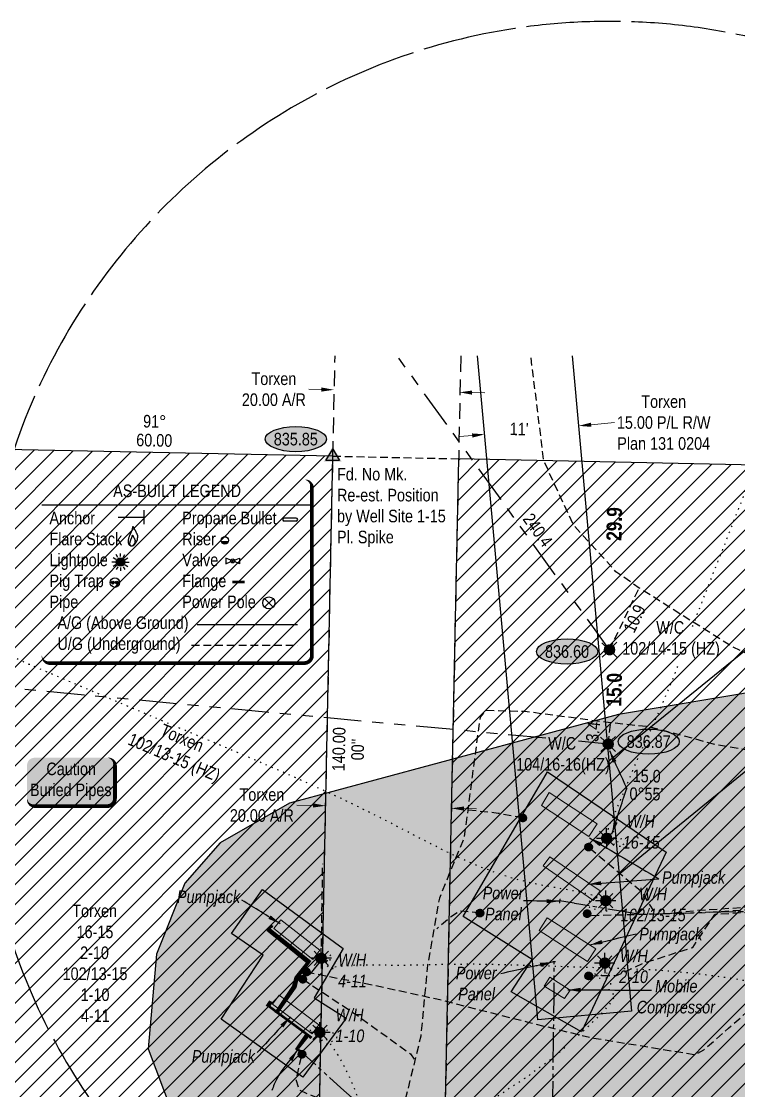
# Model space of a CAD drawing. Extents: x 396534 to 402867, y 5681657 to 5687495.
# Drawn here: x 400435 to 401006, y 5684780 to 5685630 of the extents above; entities that cross this region are included whole.
import ezdxf
from ezdxf.enums import TextEntityAlignment as Align

# ---------------------------------------------------------------- set-up
doc = ezdxf.new("R2010")
doc.units = 0
doc.header["$LTSCALE"] = 5
doc.header["$PDSIZE"] = 0.5
for name, pattern in [('foc-ACCESSROAD', [3.75, 2.5, -1.25]), ('foc-BUFFER', [16.75, 15, -1.75]), ('foc-DOT', [1, 0.2, -0.8]), ('foc-DRILLPATH', [14.75, 6, -1.75, 1.75, -1.75, 1.75, -1.75]), ('foc-TIELINE', [1.875, 1.25, -0.625]), ('foc-TRAV', [1.875, 1.25, -0.625]), ('POWERLINE5', [7.8, 2.4, -0.6, 0.6, -0.6, 0.6, -0.6, 2.4]), ('UG_PIPE', [1.875, 1.25, -0.625])]:
    doc.linetypes.add(name, pattern=pattern)
doc.layers.get('Defpoints').update_dxf_attribs({"color": 9})
for name, color, linetype in [('ABADATA-DRILL', 8, 'foc-DOT'), ('AS-CABLE', 224, 'foc-CABLE'), ('AS-FENCE', 48, 'foc-FENCE'), ('AS-PIPE-AG', 44, 'Continuous'), ('AS-PIPE-UG', 44, 'UG_PIPE'), ('AS-POWER-EXISTING', 72, 'POWERLINE5'), ('AS-POWER-EXISTING-T', 72, 'Continuous'), ('AS-ROADS', 254, 'Continuous'), ('AS-SYMBOL', 7, 'Continuous'), ('AUX-BUFFER', 7, 'foc-BUFFER'), ('C-AR', 13, 'foc-ACCESSROAD'), ('C-RW', 13, 'Continuous'), ('C-WS-S', 13, 'Continuous'), ('CG-NOTES', 7, 'Continuous'), ('DETAIL-T', 7, 'Continuous'), ('L-BD', 7, 'Continuous'), ('L-BD1', 253, 'Continuous'), ('L-MON', 1, 'Continuous'), ('L-TIE', 7, 'foc-TIELINE'), ('P-ELEVATION', 7, 'Continuous'), ('P-PDRILLPATH', 12, 'foc-DRILLPATH'), ('P-PROPOSED', 10, 'Continuous'), ('P-PROPOSED-EXISTING-H', 59, 'Continuous'), ('P-TRAV', 4, 'foc-TRAV'), ('T-TIE', 201, 'foc-TIELINE')]:
    doc.layers.add(name, color=color, linetype=linetype)
for name, color, linetype, lineweight in [('AS-GENERAL', 48, 'Continuous', 18), ('C-AR-T', 13, 'Continuous', 9), ('C-RW-T', 13, 'Continuous', 9), ('C-WS-T', 13, 'Continuous', 9), ('T-TIE-T', 201, 'Continuous', 18)]:
    doc.layers.add(name, color=color, linetype=linetype, lineweight=lineweight)
doc.styles.add('80', font='ARIALN.TTF', dxfattribs={"height": 10})
doc.styles.add('80CG', font='ARIALN.TTF', dxfattribs={"height": 10})
doc.styles.add('80L', font='ARIALN.TTF', dxfattribs={"height": 10})
doc.styles.add('BOLD', font='ARIALNB.TTF')
doc.styles.add('foc-LtypeFont', font='ARIALN.TTF', dxfattribs={"height": 7.35})
doc.linetypes.add('foc-CABLE', pattern='A,2,-1,["C",foc-LtypeFont,S=0.2,R=0,X=-0.625,Y=-0.75],-1.24,8', length=12.24)
doc.linetypes.add('foc-FENCE', pattern='A,10,-1,["X",foc-LtypeFont,S=0.2,R=0,X=-0.625,Y=-0.75],-1.24', length=12.24)
doc.dimstyles.new('Compass 5 000', dxfattribs={"dimscale": 5, "dimtxt": 9, "dimasz": 2, "dimexe": 0.2, "dimexo": 0.0625, "dimgap": 0.5, "dimtad": 0, "dimtih": 1, "dimtoh": 1, "dimzin": 0, "dimdsep": 46, "dimtxsty": '80CG', "dimcen": 0.1, "dimse1": 1, "dimse2": 1, "dimclrd": 256, "dimclrt": 256, "dimaunit": 1, "dimadec": 4, "dimazin": 0, "dimtfac": 0.06, "dimtofl": 0, "dimtmove": 0, "dimatfit": 1, "dimfxl": 0.2, "dimtolj": 1, "dimtzin": 0, "dimlwd": -1, "dimarcsym": 0})
pattern_1 = [(45, (-868.972, 1902.179), (-7.857724106, 7.857724106), [])]

# ---------------------------------------------------------------- blocks, each defined once
blk = doc.blocks.new('*U443')
h = blk.add_hatch(color=50)
edge = h.paths.add_edge_path()
edge.add_line((-29, -20), (29, -20))
edge.add_arc((29, -14), 6, 270, 360)
edge.add_line((35, -14), (35, 12.5))
edge.add_arc((29, 12.5), 6, 0, 90)
edge.add_line((29, 18.5), (-29, 18.5))
edge.add_arc((-29, 12.5), 6, 90, 180)
edge.add_line((-35, 12.5), (-35, -14))
edge.add_arc((-29, -14), 6, 180, 270)
at = {"color": 240, "flags": 128}
blk.add_lwpolyline([(-29, -20, 3, 3, 0), (29, -20, 3, 3, 0.414214), (35, -14, 3, 3, 0), (35, 12.5, 3, 0, 0.414214), (29, 18.5, 0, 0, 0), (-29, 18.5, 0, 0, 0.414214), (-35, 12.5, 0, 0, 0), (-35, -14, 0, 3, 0.414214)], format="xyseb", close=True, dxfattribs=at)
at = {"color": 240, "style": '80'}
blk.add_attdef('ENTER_TEXT_001', (-26.85, -4.92), '', height=10, dxfattribs=at)
blk = doc.blocks.new('as-built legend')
blk.add_hatch(color=48).paths.add_polyline_path([(38.34, 16.13), (32.53, 16.13, 0.774597)])
h = blk.add_hatch(color=48)
h.dxf.hatch_style = 1
edge = h.paths.add_edge_path()
edge.add_arc((-47.68, -0.3), 3.41, 0, 360)
at = {"layer": 'AS-SYMBOL'}
h = blk.add_hatch(color=48, dxfattribs=at)
h.dxf.hatch_style = 1
h.paths.add_polyline_path([(-52.68, -16.7, 1), (-54.93, -16.7, 1)])
h = blk.add_hatch(color=48, dxfattribs=at)
h.dxf.hatch_style = 1
h.paths.add_polyline_path([(-49.42, -16.7, 1), (-51.67, -16.7, 1)])
at = {"color": 1}
blk.add_line((-110.33, 45.29), (104.8, 45.29), dxfattribs=at)
at = {"color": 48}
for p, q in [((92.28, 34.74), (82.68, 34.74)), ((92.28, 32.34), (82.68, 32.34)), ((32.53, 16.13), (38.34, 16.13)), ((-51.42, 1.85), (-53.65, 3.14)), ((-49.84, 3.43), (-51.13, 5.67)), ((-47.68, 4), (-47.68, 6.59)), ((-45.53, 3.43), (-44.24, 5.67)), ((-43.95, 1.85), (-41.71, 3.14)), ((36.2, 2.77), (36.2, -1.63)), ((40.25, 1.15), (36.2, 2.77)), ((43.14, 1.15), (47.2, 2.77)), ((47.2, 2.77), (47.2, -1.63)), ((-51.99, -0.3), (-54.58, -0.3)), ((-51.42, -2.46), (-53.65, -3.75)), ((-49.84, -4.04), (-51.13, -6.28)), ((-47.68, -4.61), (-47.68, -7.2)), ((-45.53, -4.04), (-44.24, -6.28)), ((-43.95, -2.46), (-41.71, -3.75)), ((-43.37, -0.3), (-40.79, -0.3)), ((36.2, -1.63), (40.25, 0)), ((47.2, -1.63), (43.14, 0))]:
    blk.add_line(p, q, dxfattribs=at)
at = {"color": 1, "flags": 128}
blk.add_lwpolyline([(-104.33, -80.74, 3, 3, 0), (98.8, -80.74, 3, 3, 0.414214), (104.8, -74.74, 3, 3, 0), (104.8, 59.29, 3, 0, 0.414214), (98.8, 65.29, 0, 0, 0), (-104.33, 65.29, 0, 0, 0.414214), (-110.33, 59.29, 0, 0, 0), (-110.33, -74.74, 0, 3, 0.414214)], format="xyseb", close=True, dxfattribs=at)
at = {"color": 48, "flags": 128}
for points in [[(-37.58, 12.69), (-37.79, 12.59), (-38, 12.5), (-38.23, 12.43), (-38.46, 12.38), (-38.69, 12.35), (-38.92, 12.34), (-39.14, 12.35), (-39.36, 12.38), (-39.56, 12.44), (-39.75, 12.51), (-39.94, 12.61), (-40.11, 12.74), (-40.27, 12.88), (-40.42, 13.06), (-40.57, 13.25), (-40.71, 13.48), (-40.85, 13.72), (-40.97, 14), (-41.09, 14.29), (-41.19, 14.62), (-41.28, 14.97), (-41.34, 15.35), (-41.38, 15.76), (-41.39, 16.19), (-41.37, 16.65), (-41.33, 17.13), (-41.26, 17.62), (-41.16, 18.11), (-41.05, 18.61), (-40.93, 19.1), (-40.79, 19.57), (-40.64, 20.02), (-40.49, 20.45), (-40.33, 20.85), (-40.16, 21.23), (-39.99, 21.59), (-39.82, 21.95), (-39.65, 22.3), (-39.47, 22.66), (-39.3, 23.01), (-39.12, 23.38), (-38.95, 23.76), (-38.79, 24.14), (-38.63, 24.53), (-38.48, 24.92), (-38.35, 25.3), (-38.24, 25.69), (-38.15, 26.07), (-38.07, 26.44), (-38.02, 26.79), (-37.98, 27.12), (-37.94, 27.41), (-37.9, 27.65), (-37.87, 27.84), (-37.82, 27.97), (-37.75, 28.02), (-37.67, 27.99), (-37.57, 27.89), (-37.46, 27.73), (-37.34, 27.52), (-37.21, 27.28), (-37.08, 27.01), (-36.95, 26.74), (-36.82, 26.46), (-36.7, 26.2), (-36.58, 25.94), (-36.46, 25.69), (-36.34, 25.45), (-36.22, 25.21), (-36.1, 24.96), (-35.98, 24.71), (-35.84, 24.45), (-35.7, 24.18), (-35.55, 23.9), (-35.4, 23.62), (-35.24, 23.33), (-35.09, 23.05), (-34.94, 22.77), (-34.8, 22.5), (-34.67, 22.24), (-34.55, 21.99), (-34.45, 21.75), (-34.36, 21.53), (-34.28, 21.31), (-34.22, 21.11), (-34.17, 20.9), (-34.13, 20.7), (-34.11, 20.51), (-34.11, 20.31), (-34.12, 20.11), (-34.13, 19.91), (-34.16, 19.71), (-34.19, 19.5), (-34.22, 19.29), (-34.25, 19.08), (-34.27, 18.86), (-34.29, 18.63), (-34.31, 18.4), (-34.33, 18.16), (-34.35, 17.92), (-34.38, 17.68), (-34.42, 17.44), (-34.47, 17.2), (-34.54, 16.96), (-34.62, 16.73), (-34.73, 16.5), (-34.84, 16.27), (-34.97, 16.05), (-35.1, 15.84), (-35.24, 15.63), (-35.37, 15.43), (-35.5, 15.24), (-35.63, 15.05), (-35.75, 14.88), (-35.86, 14.71), (-35.97, 14.54), (-36.08, 14.37), (-36.19, 14.21), (-36.3, 14.05), (-36.41, 13.89), (-36.53, 13.72), (-36.65, 13.56), (-36.78, 13.4), (-36.92, 13.24), (-37.07, 13.08), (-37.22, 12.94), (-37.4, 12.81)], [(-38.04, 12.55), (-38.16, 12.49), (-38.28, 12.44), (-38.4, 12.4), (-38.53, 12.37), (-38.66, 12.36), (-38.79, 12.35), (-38.92, 12.36), (-39.04, 12.37), (-39.15, 12.4), (-39.26, 12.45), (-39.36, 12.5), (-39.45, 12.57), (-39.54, 12.65), (-39.63, 12.75), (-39.71, 12.86), (-39.79, 12.99), (-39.87, 13.12), (-39.94, 13.28), (-40, 13.44), (-40.06, 13.63), (-40.11, 13.82), (-40.14, 14.04), (-40.17, 14.26), (-40.17, 14.5), (-40.16, 14.76), (-40.14, 15.03), (-40.1, 15.3), (-40.05, 15.58), (-39.98, 15.86), (-39.91, 16.14), (-39.84, 16.4), (-39.75, 16.65), (-39.67, 16.89), (-39.58, 17.11), (-39.49, 17.33), (-39.39, 17.53), (-39.29, 17.73), (-39.2, 17.93), (-39.1, 18.13), (-39, 18.33), (-38.9, 18.53), (-38.81, 18.74), (-38.71, 18.96), (-38.63, 19.18), (-38.55, 19.39), (-38.47, 19.61), (-38.41, 19.83), (-38.36, 20.04), (-38.32, 20.24), (-38.29, 20.44), (-38.26, 20.63), (-38.24, 20.79), (-38.22, 20.92), (-38.2, 21.03), (-38.17, 21.1), (-38.14, 21.13), (-38.09, 21.11), (-38.04, 21.06), (-37.97, 20.97), (-37.91, 20.85), (-37.83, 20.72), (-37.76, 20.57), (-37.69, 20.41), (-37.61, 20.26), (-37.54, 20.11), (-37.48, 19.97), (-37.41, 19.83), (-37.35, 19.69), (-37.28, 19.55), (-37.21, 19.42), (-37.14, 19.28), (-37.07, 19.13), (-36.99, 18.98), (-36.9, 18.82), (-36.82, 18.66), (-36.73, 18.51), (-36.64, 18.35), (-36.56, 18.19), (-36.48, 18.04), (-36.41, 17.89), (-36.34, 17.75), (-36.29, 17.62), (-36.23, 17.5), (-36.19, 17.38), (-36.16, 17.26), (-36.13, 17.15), (-36.11, 17.03), (-36.1, 16.92), (-36.1, 16.81), (-36.1, 16.7), (-36.11, 16.59), (-36.12, 16.48), (-36.14, 16.36), (-36.16, 16.24), (-36.17, 16.12), (-36.19, 16), (-36.2, 15.87), (-36.21, 15.74), (-36.22, 15.61), (-36.23, 15.48), (-36.25, 15.34), (-36.27, 15.21), (-36.3, 15.07), (-36.33, 14.94), (-36.38, 14.81), (-36.44, 14.68), (-36.51, 14.55), (-36.58, 14.43), (-36.65, 14.31), (-36.73, 14.19), (-36.8, 14.08), (-36.88, 13.97), (-36.95, 13.87), (-37.01, 13.77), (-37.08, 13.67), (-37.14, 13.58), (-37.2, 13.49), (-37.26, 13.4), (-37.32, 13.31), (-37.39, 13.22), (-37.45, 13.12), (-37.52, 13.03), (-37.59, 12.94), (-37.67, 12.85), (-37.75, 12.77), (-37.84, 12.69), (-37.94, 12.61)]]:
    blk.add_lwpolyline(points, close=True, dxfattribs=at)
at = {"color": 48, "const_width": 2, "flags": 128}
blk.add_lwpolyline([(41.29, -16.19), (46.29, -16.19), (51.29, -16.19)], dxfattribs=at)
at = {"color": 48}
for centre, radius in [((35.43, 16.88), 3), ((-47.68, -0.3), 3.41), ((41.7, 0.57), 1.56), ((41.7, 0.57), 0.55)]:
    blk.add_circle(centre, radius, dxfattribs=at)
for centre, start, end in [((82.68, 33.54), 90, 270), ((92.28, 33.54), 270, 90)]:
    blk.add_arc(centre, 1.2, start, end, dxfattribs=at)
at = {"layer": 'AS-PIPE-AG', "flags": 128}
blk.add_lwpolyline([(13.42, -50.16), (93.42, -50.16)], dxfattribs=at)
at = {"layer": 'AS-PIPE-UG', "flags": 128}
blk.add_lwpolyline([(8.96, -66.48), (93.34, -66.48)], dxfattribs=at)
at = {"layer": 'AS-POWER-EXISTING', "linetype": 'Continuous'}
for p, q in [((73.96, -36.16), (67.1, -29.45)), ((67.1, -36.24), (73.96, -29.53))]:
    blk.add_line(p, q, dxfattribs=at)
blk.add_circle((70.49, -32.85), 4.8, dxfattribs=at)
at = {"layer": 'AS-SYMBOL', "color": 72}
blk.add_line((-28.86, 29.87), (-28.86, 40.87), dxfattribs=at)
at = {"layer": 'AS-SYMBOL', "color": 72, "flags": 128}
blk.add_lwpolyline([(-49.49, 35.37), (-28.86, 35.37)], dxfattribs=at)
at = {"layer": 'AS-SYMBOL', "color": 48}
for centre, radius in [((-52.17, -16.72), 3.75), ((-53.8, -16.7), 1.12), ((-50.54, -16.7), 1.12)]:
    blk.add_circle(centre, radius, dxfattribs=at)
at = {"insert": (-60.3, 61.42), "char_height": 10, "attachment_point": 1, "style": '80L'}
blk.add_mtext_dynamic_manual_height_columns('\\pi6.80782;AS-BUILT LEGEND', width=114.8298, gutter_width=45, heights=[0], dxfattribs=at)
at = {"layer": 'CG-NOTES', "char_height": 10, "attachment_point": 1, "style": '80L'}
for s, insert, width in [('Anchor\\PFlare Stack\\PLightpole\\PPig Trap\\PPipe\\P  A/G (Above Ground)\\P  U/G (Underground)', (-104.29, 39.73), 110.2091), ('Propane Bullet\\PRiser\\PValve\\PFlange\\PPower Pole', (1.51, 39.73), 85.1819)]:
    blk.add_mtext(s, dxfattribs=dict(at, insert=insert, width=width))
blk = doc.blocks.new('RISER')
h = blk.add_hatch(color=255)
h.dxf.hatch_style = 1
edge = h.paths.add_edge_path()
edge.add_arc((0, 0), 0.7, 0, 360)
blk.add_hatch(color=48).paths.add_polyline_path([(0.58, -0.15), (-0.58, -0.15, 0.774597)])
at = {"color": 48}
blk.add_line((-0.58, -0.15), (0.58, -0.15), dxfattribs=at)
blk.add_circle((0, 0), 0.6, dxfattribs=at)
blk = doc.blocks.new('*D467')
at = {"layer": 'C-RW-T', "transparency": 16777216}
for p, q in [((400888.59, 5685309.19), (400907.25, 5685310.88)), ((400794.02, 5685300.62), (400784.06, 5685299.72))]:
    blk.add_line(p, q, dxfattribs=at)
for points in [[(400888.44, 5685310.85), (400888.74, 5685307.53), (400878.63, 5685308.29)], [(400793.87, 5685302.28), (400794.17, 5685298.96), (400803.98, 5685301.52)]]:
    blk.add_solid(points, dxfattribs=at)
at = {"layer": 'Defpoints', "color": 0, "transparency": 16777216}
for p in [(400874.39, 5685355.09), (400799.74, 5685348.33), (400803.98, 5685301.52)]:
    blk.add_point(p, dxfattribs=at)
at = {"layer": 'C-RW-T', "transparency": 16777216, "insert": (400946.34, 5685310.88), "char_height": 10, "attachment_point": 5, "style": '80CG'}
blk.add_mtext('\\A1;Torxen\\P15.00 P/L R/W\\PPlan 131 0204', dxfattribs=at)
blk = doc.blocks.new('*D471')
at = {"layer": 'C-AR-T', "transparency": 16777216}
for p, q in [((400673.94, 5685337.17), (400663.94, 5685337.37)), ((400793.92, 5685334.75), (400803.91, 5685334.55))]:
    blk.add_line(p, q, dxfattribs=at)
for points in [[(400673.97, 5685338.84), (400673.91, 5685335.51), (400683.94, 5685336.97)], [(400793.95, 5685336.41), (400793.88, 5685333.08), (400783.92, 5685334.95)]]:
    blk.add_solid(points, dxfattribs=at)
at = {"layer": 'Defpoints', "color": 0, "transparency": 16777216}
for p in [(400683.94, 5685336.97), (400676.88, 5684987.55), (400776.86, 5684985.53)]:
    blk.add_point(p, dxfattribs=at)
at = {"layer": 'C-AR-T', "transparency": 16777216, "insert": (400636.21, 5685337.37), "char_height": 10, "attachment_point": 5, "style": '80CG', "bg_fill": 3, "box_fill_scale": 1.1, "bg_fill_color": 256, "bg_fill_true_color": 13158600, "bg_fill_transparency": 0}
blk.add_mtext('\\A1;Torxen\\P20.00 A/R', dxfattribs=at)
blk = doc.blocks.new('GAS')
h = blk.add_hatch(color=255)
h.dxf.hatch_style = 1
edge = h.paths.add_edge_path()
edge.add_arc((0, 0), 0.9, 0, 360)
for p, q in [((-0.81, 0), (-1.62, 0)), ((-0.57, 0.57), (-1.14, 1.14)), ((0, 0.81), (0, 1.62)), ((0.57, 0.57), (1.14, 1.14)), ((1.62, 0), (0.81, 0)), ((-0.57, -0.57), (-1.14, -1.14)), ((0, -0.81), (0, -1.62)), ((1.14, -1.14), (0.57, -0.57))]:
    blk.add_line(p, q)
blk.add_circle((0, 0), 0.8)
blk = doc.blocks.new('WC')
at = {"layer": 'L-MON'}
h = blk.add_hatch(color=255, dxfattribs=at)
h.dxf.hatch_style = 1
edge = h.paths.add_edge_path()
edge.add_arc((0, 0), 0.9, 0, 360)
at = {"layer": 'L-MON', "color": 240, "flags": 128}
for points in [[(-0.62, 0.5), (-1.23, 1.12)], [(0.52, 0.61), (1.13, 1.21)], [(-1.18, -1.18), (-0.56, -0.57)], [(1.16, -1.18), (0.56, -0.57)]]:
    blk.add_lwpolyline(points, dxfattribs=at)
at = {"layer": 'L-MON', "color": 240}
for radius in [0.8, 0.373]:
    blk.add_circle((0, 0), radius, dxfattribs=at)
blk = doc.blocks.new('TRIA')
blk.add_hatch(color=255).paths.add_polyline_path([(-0.04, 1.52), (-1.47, -0.87), (1.39, -0.87)])
blk = doc.blocks.new('TRIAA')
blk.add_blockref('TRIA', (0, 0))
blk = doc.blocks.new('TRIB')
at = {"color": 1}
blk.add_lwpolyline([(-1.12, -0.67), (-0.04, 1.13), (1.04, -0.67)], close=True, dxfattribs=at)
blk = doc.blocks.new('TRIBB')
blk.add_blockref('TRIB', (0, 0))
blk = doc.blocks.new('TRICC')
for name in ['TRIAA', 'TRIBB']:
    blk.add_blockref(name, (0, 0))
blk = doc.blocks.new('plspike')
blk.add_blockref('TRICC', (0, 0))
blk = doc.blocks.new('we')
at = {"layer": 'P-ELEVATION'}
h = blk.add_hatch(color=111, dxfattribs=at)
h.dxf.hatch_style = 1
edge = h.paths.add_edge_path()
edge.add_ellipse((0, 0), major_axis=(-24.38, 0), ratio=0.410256, start_angle=0, end_angle=360)
at = {"layer": 'P-ELEVATION', "color": 7, "flags": 128}
blk.add_lwpolyline([(0, 0, 12.5, 0, 0), (-12.42, -6.43, 0, 0, 0)], format="xyseb", dxfattribs=at)
at = {"layer": 'P-ELEVATION', "color": 7}
blk.add_ellipse((0, 0), major_axis=(-24.38, 0), ratio=0.410256, dxfattribs=at)
at = {"layer": 'P-ELEVATION', "style": '80'}
blk.add_attdef('ELEVATION', text='', height=10, dxfattribs=at).set_placement((0, 0), align=Align.MIDDLE_CENTER)
blk = doc.blocks.new('*D497')
at = {"layer": 'C-AR-T', "transparency": 16777216}
for p, q in [((400667.45, 5685006.41), (400654.37, 5685006.69)), ((400787.38, 5685003.94), (400797.38, 5685003.73))]:
    blk.add_line(p, q, dxfattribs=at)
for points in [[(400667.48, 5685008.08), (400667.41, 5685004.75), (400677.44, 5685006.21)], [(400787.42, 5685005.6), (400787.35, 5685002.27), (400777.38, 5685004.14)]]:
    blk.add_solid(points, dxfattribs=at)
at = {"layer": 'Defpoints', "color": 0, "transparency": 16777216}
for p in [(400677.35, 5685001.69), (400677.44, 5685006.21), (400777.29, 5684999.63)]:
    blk.add_point(p, dxfattribs=at)
at = {"layer": 'C-AR-T', "transparency": 16777216, "insert": (400626.64, 5685006.69), "char_height": 10, "attachment_point": 5, "style": '80CG'}
blk.add_mtext('\\A1;Torxen\\P20.00 A/R', dxfattribs=at)

msp = doc.modelspace()

# ---------------------------------------------------------------- hatches: boundary and pattern name
at = {"layer": 'AS-ROADS'}
h = msp.add_hatch(color=256, dxfattribs=at)
h.dxf.hatch_style = 1
h.paths.add_polyline_path([(401227.706, 5685044.926), (401227.522, 5685125.6), (401101.644, 5685142.202), (401028.904, 5685098.617), (400910.336, 5685078.789), (400648.62, 5685008.256), (400593.58, 5684976.737), (400565.343, 5684944.708), (400542.796, 5684888.244), (400536.282, 5684812.871), (400598.106, 5684649.115), (400594.504, 5684573.966), (400638.008, 5684545.714), (400889.443, 5684533.035), (401069.666, 5684519.826), (401140.613, 5684597.542), (401149.815, 5684722.954), (401155.905, 5684875.22), (401215.406, 5684873.831), (401240.761, 5684909.132), (401240.741, 5684931.324), (401222.006, 5684939.852), (401223.964, 5685046.635)])
at = {"layer": 'P-PROPOSED-EXISTING-H'}
h = msp.add_hatch(dxfattribs=at)
h.set_pattern_fill('ANSI31', color=256, scale=3.5)
h.set_pattern_definition(pattern_1)
h.paths.add_polyline_path([(400366.841, 5684490.872), (400666.661, 5684484.673), (400668.727, 5684584.613), (400683.191, 5685284.193), (400383.371, 5685290.392)])
h = msp.add_hatch(dxfattribs=at)
h.set_pattern_fill('ANSI31', color=256, scale=3.5)
h.set_pattern_definition(pattern_1)
h.paths.add_polyline_path([(400783.131, 5685282.127), (400770.217, 5684657.502), (400843.622, 5684580.997), (401318.146, 5684571.147), (401332.466, 5685270.467)])

# ---------------------------------------------------------------- linework, layer by layer
at = {"layer": 'ABADATA-DRILL', "flags": 128}
for points in [[(400969.365, 5685148.706), (400977.992, 5685171.06), (400988.1, 5685196.716), (400998.684, 5685223.712), (401009.845, 5685252.048), (401021.634, 5685281.822), (401033.853, 5685313.087), (401046.4, 5685345.796), (401053.263, 5685363.88)], [(400900.682, 5684927.786), (400900.819, 5684924.633), (400900.81, 5684924.133), (400901.236, 5684922.924), (400900.466, 5684921.889), (400898.258, 5684921.532), (400896.314, 5684921.871), (400894.928, 5684922.599), (400893.045, 5684923.436), (400890.808, 5684924.13), (400889.168, 5684924.662), (400887.578, 5684925.194), (400887.081, 5684925.354), (400887.538, 5684925.695), (400887.507, 5684926.646), (400887.638, 5684928.243), (400887.667, 5684929.693), (400887.677, 5684930.193), (400887.281, 5684930.401), (400886.542, 5684930.966), (400886.355, 5684931.62), (400886.608, 5684931.814), (400886.962, 5684931.957), (400887.368, 5684932.299), (400887.77, 5684932.392), (400888.313, 5684932.031), (400889.155, 5684931.614), (400890.404, 5684931.54), (400891.559, 5684931.817), (400892.323, 5684932.502), (400892.781, 5684932.893), (400893.29, 5684933.333), (400893.1, 5684933.837), (400892.106, 5684934.156), (400891.108, 5684934.276), (400890.262, 5684934.493), (400889.52, 5684934.908), (400889.322, 5684935.012), (400886.835, 5684935.711), (400880.763, 5684937.181), (400871.051, 5684939.172), (400857.843, 5684941.433), (400841.599, 5684944.454), (400822.297, 5684949.585), (400800.098, 5684957.524), (400775.758, 5684968.406), (400750.259, 5684981.362), (400722.39, 5684995.914), (400690.741, 5685011.491), (400656.393, 5685027.171), (400619.504, 5685043.301), (400579.231, 5685060.298), (400535.734, 5685078.609), (400489.709, 5685098.07), (400441.454, 5685118.625), (400391.547, 5685141.563), (400340.438, 5685166.976), (400287.34, 5685192.977), (400232.084, 5685218.572), (400176.233, 5685244.478), (400145.463, 5685258.843)], [(400901.668, 5684977.827), (400908.764, 5684974.987), (400910.746, 5684974.048), (400911.794, 5684973.927), (400912.104, 5684974.471), (400912.314, 5684974.967), (400912.515, 5684975.013), (400912.555, 5684974.512), (400912.498, 5684974.163), (400912.949, 5684974.204), (400913.511, 5684974.793), (400914.477, 5684975.624), (400915.797, 5684976.598), (400916.766, 5684977.529), (400917.776, 5684978.06), (400916.794, 5684978.979), (400913.16, 5684979.801), (400910.1, 5684979.361), (400909.229, 5684978.278), (400909.762, 5684977.418), (400910.208, 5684977.209), (400909.963, 5684977.464), (400908.978, 5684978.233), (400908.193, 5684978.999), (400907.605, 5684979.61), (400906.676, 5684980.679), (400905.796, 5684981.747), (400905.011, 5684982.462), (400904.173, 5684983.128), (400903.338, 5684983.895), (400902.746, 5684984.307), (400902.251, 5684984.567), (400901.855, 5684984.725), (400901.658, 5684984.929), (400901.676, 5684985.828), (400902.323, 5684988.216), (400903.852, 5684992.187), (400906.362, 5684997.738), (400909.657, 5685005.075), (400911.281, 5685009.089), (400927.304, 5685047.261), (400929.122, 5685051.3), (400936.332, 5685066.961), (400944.231, 5685084.559), (400952.309, 5685103.703), (400956.944, 5685115.564), (400957.909, 5685118.13)], [(400672.832, 5684884.444), (400672.832, 5684884.444), (400677.293, 5684882.456), (400677.888, 5684882.194), (400678.136, 5684882.089), (400680.225, 5684881.497), (400681.046, 5684882.531), (400681.073, 5684883.931), (400680.293, 5684884.947), (400680.154, 5684885.5), (400681.22, 5684886.279), (400681.54, 5684887.322), (400680.732, 5684886.938), (400679.39, 5684884.814), (400678.035, 5684882.041), (400677.94, 5684879.742), (400679.307, 5684878.065), (400681.087, 5684877.029), (400682.775, 5684876.396), (400683.333, 5684876.785), (400682.55, 5684877.651), (400682.056, 5684877.96), (400682.007, 5684878.012), (400682.156, 5684877.958), (400683.357, 5684878.035), (400686.414, 5684878.324), (400686.513, 5684878.322), (400691.375, 5684878.827), (400698.238, 5684879.442), (400706.897, 5684879.821), (400717.197, 5684879.718), (400729.196, 5684879.531), (400742.948, 5684879.51), (400758.607, 5684879.801), (400776.119, 5684880.256), (400795.376, 5684880.377), (400816.172, 5684880.016), (400838.513, 5684879.326), (400862.353, 5684878.556), (400887.692, 5684877.756), (400914.579, 5684876.875), (400942.957, 5684875.465), (400972.761, 5684872.827), (401003.484, 5684868.62), (401034.873, 5684862.7), (401066.781, 5684855.17), (401099.76, 5684846.168), (401134.313, 5684835.834), (401170.042, 5684824.277), (401206.594, 5684811.354), (401243.215, 5684796.829), (401280.147, 5684780.347), (401317.301, 5684762.461), (401354.883, 5684743.416), (401392.996, 5684723.411), (401431.336, 5684702.251), (401469.553, 5684679.893), (401507.711, 5684657.086), (401545.71, 5684633.882), (401583.707, 5684610.529), (401621.908, 5684587.371), (401660.31, 5684564.258), (401698.812, 5684541.195), (401737.314, 5684518.081), (401776.017, 5684495.014), (401814.822, 5684472.094), (401853.787, 5684449.621), (401854.766, 5684449.078)], [(400899.706, 5684878.301), (400899.853, 5684878.148), (400900.145, 5684877.743), (400900.082, 5684877.044), (400900.154, 5684875.642), (400900.721, 5684873.981), (400901.104, 5684873.123), (400901.827, 5684871.708), (400902.456, 5684870.646), (400902.2, 5684870.351), (400901.442, 5684869.965), (400901.037, 5684869.724), (400900.831, 5684869.377), (400900.525, 5684869.084), (400900.125, 5684869.091), (400899.574, 5684869.052), (400899.224, 5684869.059), (400898.929, 5684869.315), (400893.681, 5684874.519), (400892.89, 5684874.985), (400891.724, 5684874.208), (400890.557, 5684873.331), (400890.797, 5684872.826), (400891.248, 5684872.917), (400891.641, 5684872.509), (400892.321, 5684871.495), (400893.646, 5684870.219), (400895.523, 5684869.032), (400897.256, 5684868.148), (400898.89, 5684867.315), (400900.774, 5684866.528), (400902.514, 5684865.994), (400903.803, 5684865.419), (400904.133, 5684864.411), (400903.86, 5684863.216), (400903.33, 5684861.727), (400902.803, 5684860.337), (400903.21, 5684858.178), (400905.582, 5684856.731), (400907.132, 5684856.701), (400907.092, 5684854.701), (400904.087, 5684849.41), (400897.077, 5684841.346), (400886.419, 5684830.854), (400877.881, 5684822.872)], [(400671.647, 5684824.395), (400671.647, 5684824.395), (400674.018, 5684820.347), (400674.793, 5684819.081), (400676.357, 5684817.251), (400678.743, 5684816.503), (400680.963, 5684817.51), (400682.692, 5684818.926), (400684.469, 5684820.291), (400686.452, 5684821.952), (400685.542, 5684824.021), (400681.239, 5684826.406), (400676.58, 5684828.548), (400671.712, 5684830.245), (400667.3, 5684829.632), (400664.142, 5684826.743), (400663.389, 5684824.058), (400665.157, 5684822.422), (400667.689, 5684821.472), (400670.278, 5684820.871), (400672.826, 5684820.771), (400675.529, 5684820.917), (400676.681, 5684820.995), (400677.28, 5684820.933), (400677.824, 5684820.622), (400678.413, 5684820.061), (400680.414, 5684817.571), (400680.465, 5684817.57), (400683.435, 5684813.51), (400687.024, 5684807.839), (400691.084, 5684800.707), (400695.561, 5684791.917), (400700.107, 5684781.525), (400704.523, 5684769.586), (400709.158, 5684756.092), (400714.31, 5684740.937), (400720.18, 5684724.168), (400726.422, 5684705.942), (400732.833, 5684686.161), (400739.719, 5684665.072), (400747.123, 5684642.421), (400755.047, 5684618.16), (400763.245, 5684592.644), (400771.672, 5684566.022), (400780.976, 5684538.283), (400791.354, 5684509.123), (400802.061, 5684478.956), (400812.735, 5684447.139), (400822.99, 5684414.331), (400833.176, 5684380.523), (400841.299, 5684354.292)], [(400867.721, 5684813.85), (400857.811, 5684805.413), (400838.983, 5684791.481), (400817.144, 5684777.009), (400792.431, 5684761.393), (400764.042, 5684744.45), (400732.166, 5684725.724), (400698.35, 5684704.937), (400662.605, 5684682.737), (400582.22, 5684636.062), (400538.073, 5684611.278), (400492.701, 5684585.267), (400445.607, 5684558.14), (400396.295, 5684530.106), (400344.909, 5684500.863), (400293.143, 5684470.128), (400241.551, 5684438.089), (400190.192, 5684405.144), (400145.463, 5684374.071)]]:
    msp.add_lwpolyline(points, dxfattribs=at)
at = {"layer": 'AS-CABLE', "linetype": 'ByBlock', "const_width": 1.998, "flags": 128}
for points in [[(400635.341, 5684909.732), (400634.047, 5684910.426), (400631.599, 5684906.884), (400662.988, 5684881.536), (400653.551, 5684869.715), (400651.557, 5684862.515), (400638.006, 5684842.314), (400638.993, 5684841.667), (400653.406, 5684862.021), (400655.03, 5684869.48), (400664.702, 5684882.524), (400633.242, 5684907.584)], [(400664.502, 5684821.364), (400665.446, 5684822.243), (400632.183, 5684846.793), (400634.037, 5684849.411), (400632.808, 5684850.051), (400630.495, 5684846.618)], [(400660.92, 5684809.764), (400660.41, 5684808.924), (400654.3, 5684812.881), (400661.459, 5684823.497), (400662.968, 5684822.628), (400655.629, 5684813.451)]]:
    msp.add_lwpolyline(points, dxfattribs=at)
at = {"layer": 'AS-FENCE', "flags": 128}
for points in [[(400854.016, 5685033.282), (400948.316, 5684969.372), (400880.981, 5684826.332), (400824.981, 5684858.227), (400841.646, 5684883.977), (400786.826, 5684918.037)], [(400693.688, 5684837.166), (400659.291, 5684790.304), (400594.289, 5684836.417), (400627.672, 5684887.26), (400602.497, 5684904.531), (400627.152, 5684939.652), (400691.245, 5684892.696), (400668.149, 5684853.403)]]:
    msp.add_lwpolyline(points, close=True, dxfattribs=at)
at = {"layer": 'AS-GENERAL', "flags": 128}
for points in [[(400886.835, 5684981.703), (400893.34, 5684991.805), (400855.201, 5685016.834), (400849.016, 5685006.458)], [(400850.415, 5684958.282), (400855.631, 5684965.671), (400895.723, 5684938.483), (400890.482, 5684930.919)], [(400885.641, 5684882.449), (400892.371, 5684892.506), (400853.752, 5684917.016), (400847.277, 5684906.904)], [(400667.235, 5684883.978), (400672.735, 5684891.422), (400641.785, 5684915.452), (400636.075, 5684908.593)], [(400855.831, 5684869.807), (400851.301, 5684862.587), (400867.426, 5684852.832), (400871.971, 5684859.642)], [(400640.441, 5684855.481), (400635.206, 5684848.357), (400666.665, 5684824.866), (400671.881, 5684832.075)]]:
    msp.add_lwpolyline(points, close=True, dxfattribs=at)
at = {"layer": 'AS-PIPE-AG', "flags": 128}
msp.add_lwpolyline([(400674.154, 5684883.653), (400664.802, 5684872.332), (400662.159, 5684873.891)], dxfattribs=at)
at = {"layer": 'AS-PIPE-UG', "flags": 128}
for points in [[(401040.996, 5685113.322), (401001.031, 5685132.502), (400926.771, 5685179.347), (400908.366, 5685192.307), (400874.561, 5685229.422), (400850.961, 5685280.432), (400840.686, 5685363.322)], [(401162.786, 5685026.342), (401121.211, 5685032.422), (401058.406, 5685042.857), (400989.106, 5685054.412), (400935.471, 5685068.762), (400902.266, 5685072.377), (400835.731, 5685081.127), (400804.516, 5685081.817), (400800.216, 5685076.582), (400793.871, 5685029.057), (400787.601, 5684981.102), (400767.836, 5684932.652), (400758.436, 5684879.482), (400753.076, 5684822.992), (400738.941, 5684765.012), (400731.601, 5684760.572), (400681.146, 5684769.517), (400656.656, 5684779.772), (400653.891, 5684788.117), (400658.556, 5684808.557)], [(400834.261, 5684996.477), (400814.661, 5685000.137), (400790.491, 5685002.797)], [(400662.146, 5684873.972), (400716.586, 5684863.317), (400765.721, 5684852.592), (400838.331, 5684834.152), (400888.206, 5684821.827), (400971.356, 5684808.272), (400978.166, 5684812.067), (400997.876, 5684829.222), (401050.326, 5684875.822), (401100.036, 5684916.047), (401121.186, 5684919.187), (401169.871, 5684917.422)], [(400800.156, 5684920.812), (400784.101, 5684922.412), (400775.446, 5684916.577), (400765.771, 5684908.427)], [(400659.206, 5684868.182), (400701.046, 5684840.477), (400744.916, 5684808.892), (400748.401, 5684803.947)]]:
    msp.add_lwpolyline(points, dxfattribs=at)
at = {"layer": 'AS-PIPE-UG', "color": 44, "linetype": 'UG_PIPE', "flags": 128}
for points in [[(400887.491, 5684972.492), (400928.461, 5684938.232), (400940.311, 5684919.067)], [(401166.654, 5684931.732), (401125.317, 5684932.871), (401059.711, 5684928.265), (400972.257, 5684922.694), (400940.613, 5684919.437)], [(401166.599, 5684929.735), (401125.36, 5684930.871), (401059.844, 5684926.271), (400972.377, 5684920.7), (400887.648, 5684918.652)], [(401166.543, 5684927.738), (401125.402, 5684928.872), (401059.978, 5684924.278), (400986.96, 5684919.627)], [(400887.846, 5684870.981), (400908.909, 5684871.251), (400930.242, 5684880.978), (400969.39, 5684893.553), (400986.96, 5684919.627)]]:
    msp.add_lwpolyline(points, dxfattribs=at)
at = {"layer": 'AS-POWER-EXISTING', "linetype": 'Continuous', "const_width": 1, "flags": 128}
for points in [[(400863.989, 5684932.22), (400863.4, 5684928.555)], [(400858.111, 5684882.236), (400860.393, 5684882.262)]]:
    msp.add_lwpolyline(points, dxfattribs=at)
at = {"layer": 'AS-POWER-EXISTING', "flags": 128}
for points in [[(401136.111, 5684889.582), (401130.746, 5684898.447), (401108.016, 5684917.367), (401062.071, 5684920.747), (401006.591, 5684921.947), (400927.366, 5684919.707), (400863.416, 5684930.587)], [(400860.876, 5684579.592), (400858.511, 5684652.532), (400857.966, 5684734.397), (400858.496, 5684807.527), (400859.106, 5684856.607), (400859.311, 5684881.957)], [(400660.606, 5684808.202), (400703.951, 5684768.767), (400746.961, 5684740.122), (400759.516, 5684711.332), (400793.046, 5684645.307), (400824.481, 5684594.827), (400845.691, 5684568.677), (400856.661, 5684563.197), (400861.036, 5684566.207)]]:
    msp.add_lwpolyline(points, dxfattribs=at)
at = {"layer": 'AS-ROADS', "flags": 128}
msp.add_lwpolyline([(401227.706, 5685044.926), (401227.522, 5685125.6), (401101.644, 5685142.202), (401028.904, 5685098.617), (400910.336, 5685078.789), (400648.62, 5685008.256), (400593.58, 5684976.737), (400565.343, 5684944.708), (400542.796, 5684888.244), (400536.282, 5684812.871), (400598.106, 5684649.115), (400594.504, 5684573.966), (400638.008, 5684545.714), (400889.443, 5684533.035), (401069.666, 5684519.826), (401140.613, 5684597.542), (401149.815, 5684722.954), (401155.905, 5684875.22), (401215.406, 5684873.831), (401240.761, 5684909.132), (401240.741, 5684931.324), (401222.006, 5684939.852), (401223.964, 5685046.635)], close=True, dxfattribs=at)
at = {"layer": 'AUX-BUFFER', "color": 251, "linetype": 'foc-BUFFER', "flags": 128}
msp.add_lwpolyline([(400402.493, 5685062.152, 1), (401401.989, 5685048.282), (401403.029, 5685123.222, 1), (400403.533, 5685137.092)], format="xyb", close=True, dxfattribs=at)
at = {"layer": 'C-AR', "flags": 128}
for points in [[(401854.766, 5684460.111), (400666.661, 5684484.663), (400684.838, 5685363.88)], [(400784.821, 5685363.88), (400770.217, 5684657.502), (400843.632, 5684580.987), (401854.766, 5684560.091)]]:
    msp.add_lwpolyline(points, dxfattribs=at)
at = {"layer": 'C-RW', "flags": 128}
msp.add_lwpolyline([(400873.592, 5685363.88), (400920.811, 5684842.767), (400846.161, 5684836.027), (400798.33, 5685363.88)], dxfattribs=at)
at = {"layer": 'C-RW'}
for points in [[(401300.597, 5685363.88), (400902.791, 5685041.64)], [(401417.848, 5685363.88), (401397.111, 5685347.412), (400910.431, 5684951.309)]]:
    msp.add_lwpolyline(points, dxfattribs=at)
at = {"layer": 'L-TIE', "flags": 128}
msp.add_lwpolyline([(400673.856, 5684884.857), (400675.056, 5684959.887)], dxfattribs=at)
at = {"layer": 'P-PDRILLPATH', "flags": 128}
for points in [[(400852.573, 5685059.856), (400145.463, 5685125.902)], [(400902.241, 5685055.217), (400878.469, 5685057.437)]]:
    msp.add_lwpolyline(points, dxfattribs=at)
at = {"layer": 'P-PROPOSED'}
msp.add_lwpolyline([(400366.841, 5684490.872), (400666.661, 5684484.673), (400668.727, 5684584.613), (400683.191, 5685284.193), (400383.371, 5685290.392)], close=True, dxfattribs=at)
at = {"layer": 'P-PROPOSED', "flags": 128}
msp.add_lwpolyline([(400783.131, 5685282.127), (400770.217, 5684657.502), (400843.622, 5684580.997), (401318.146, 5684571.147), (401318.146, 5684571.147), (401332.466, 5685270.467), (401332.466, 5685270.467), (400783.131, 5685282.127)], dxfattribs=at)
at = {"layer": 'P-TRAV', "flags": 128}
msp.add_lwpolyline([(400683.206, 5685284.207), (400783.131, 5685282.127)], dxfattribs=at)
at = {"layer": 'T-TIE', "flags": 128}
for points in [[(400903.281, 5685130.157), (400926.771, 5685179.347)], [(400902.241, 5685055.217), (400904.087, 5685072.179)]]:
    msp.add_lwpolyline(points, dxfattribs=at)

# ---------------------------------------------------------------- block references
at = {"layer": 'AS-SYMBOL'}
for p, xscale, yscale, zscale in [((400834.261, 5684996.477), 4.997960149999977, 4.997960149999977, 4.997960149999977), ((400886.622, 5684973.293), 4.993872654661072, 4.993872654661072, 4.993872654661072), ((400800.156, 5684920.812), 4.997960149999977, 4.997960149999977, 4.997960149999977), ((400885.438, 5684920.376), 4.993872654661072, 4.993872654661072, 4.993872654661072), ((400662.146, 5684873.972), 4.997960149999977, 4.997960149999977, 4.997960149999977), ((400886.572, 5684870.856), 4.993872654661072, 4.993872654661072, 4.993872654661072), ((400659.206, 5684868.182), 4.997960149999977, 4.997960149999977, 4.997960149999977), ((400658.556, 5684808.557), 4.997960149999977, 4.997960149999977, 4.997960149999977)]:
    msp.add_blockref('RISER', p, dxfattribs=dict(at, xscale=xscale, yscale=yscale, zscale=zscale))
at = {"layer": 'C-WS-S', "xscale": 4.997960149999977, "yscale": 4.997960149999977}
for p, zscale in [((400900.936, 5684980.247), 4.997960149999977), ((400900.213, 5684930.685), 54.97756164999981), ((400673.856, 5684884.857), 4.997960149999977), ((400899.491, 5684881.122), 4.997960149999977), ((400672.876, 5684825.937), 4.997960149999977)]:
    msp.add_blockref('GAS', p, dxfattribs=dict(at, zscale=zscale))
at = {"layer": 'CG-NOTES', "color": 4, "xscale": 0.9987745309322116, "yscale": 0.9987745309322116, "zscale": 0.9987745309322116}
msp.add_blockref('as-built legend', (400561.805, 5685200.297), dxfattribs=at)
at = {"layer": 'DETAIL-T', "color": 4}
ref = msp.add_blockref('*U443', (400474.811, 5685025.891), dxfattribs=dict(at, xscale=0.9987745309322116, yscale=0.9987745309322116, zscale=0.9987745309322116))
ref.add_attrib('ENTER_TEXT_001', 'Caution', (400455.224, 5685030.518), dxfattribs={"layer": '0', "color": 240, "height": 9.9877, "style": '80'})
ref.add_attrib('ENTER_TEXT_002', 'Buried Pipes', (400442.174, 5685013.871), dxfattribs={"layer": '0', "color": 240, "height": 9.98775, "style": '80'})
at = {"layer": 'L-BD1', "xscale": 0.99959203, "yscale": 0.99959203, "zscale": 0.99959203}
for p, values in [((400653.661, 5685297.758), {'ELEVATION': '835.85'}), ((400869.431, 5685128.815), {'ELEVATION': '836.60'}), ((400934.4, 5685057.204), {'ELEVATION': '836.87'})]:
    msp.add_blockref('we', p, dxfattribs=at).add_auto_attribs(values)
at = {"layer": 'L-MON', "xscale": 4.997960149999977, "yscale": 4.997960149999977, "zscale": 4.997960149999977}
for p in [(400903.281, 5685130.157), (400902.241, 5685055.217)]:
    msp.add_blockref('WC', p, dxfattribs=at)

# ---------------------------------------------------------------- texts
at = {"layer": 'ABADATA-DRILL', "insert": (400529.077, 5685079.998), "char_height": 10, "attachment_point": 1, "rotation": 337.079209, "style": '80L'}
msp.add_mtext_dynamic_manual_height_columns('\\pi21.24164;Torxen\\P\\pi0.64478;102/13-15 (HZ)', width=77.04673, gutter_width=50, heights=[0], dxfattribs=at)
at = {"layer": 'AS-GENERAL', "char_height": 9.98775, "attachment_point": 1, "style": '80L'}
for s, width, insert in [('{\\fArial Narrow|b0|i1|c0|p34;Pumpjack}', 51.00728, (400944.964, 5684954.13)), ('{\\fArial Narrow|b0|i1|c0|p34;Pumpjack}', 51.00728, (400559.123, 5684938.811)), ('\\pi15.23935;{\\fArial Narrow|b0|i1|c0|p34;Mobile\\P\\pi0.56772;Compressor}', 63.39875, (400924.259, 5684867.703)), ('{\\fArial Narrow|b0|i1|c0|p34;Pumpjack}', 51.00728, (400570.92, 5684811.833))]:
    msp.add_mtext_dynamic_manual_height_columns(s, width=width, gutter_width=50, heights=[0], dxfattribs=dict(at, insert=insert))
at = {"layer": 'AS-GENERAL', "insert": (400926.855, 5684909.156), "char_height": 9.98775, "attachment_point": 1, "style": '80L', "bg_fill": 1, "box_fill_scale": 1.1, "bg_fill_color": 254, "bg_fill_transparency": 0}
msp.add_mtext_dynamic_manual_height_columns('{\\fArial Narrow|b0|i1|c0|p34;Pumpjack}', width=51.00728, gutter_width=50, heights=[0], dxfattribs=at)
at = {"layer": 'AS-POWER-EXISTING-T', "char_height": 9.98775, "attachment_point": 1, "style": '80L'}
for insert in [(400802.043, 5684941.739), (400780.688, 5684878.154)]:
    msp.add_mtext_dynamic_manual_height_columns('\\pi0.29861;{\\fArial Narrow|b0|i1|c0|p34;Power\\P\\pi2.13469;Panel}', width=33.51727, gutter_width=50, heights=[0], dxfattribs=dict(at, insert=insert))
at = {"layer": 'AS-SYMBOL', "char_height": 9.99592, "attachment_point": 1, "style": '80L'}
for s, width, insert in [('\\pi27.71263;W/C \\P\\pi0.66364;102/14-15 (HZ)', 77.05354, (400912.68, 5685153.012)), ('\\pi15.18593;W/C \\P\\pi-10.27093;104/16-16(HZ)', 52.00015, (400839.244, 5685060.795))]:
    msp.add_mtext_dynamic_manual_height_columns(s, width=width, gutter_width=49.98, heights=[0], dxfattribs=dict(at, insert=insert))
at = {"layer": 'C-WS-S', "char_height": 9.98775, "attachment_point": 1, "style": '80L', "bg_fill": 1, "box_fill_scale": 1.1, "bg_fill_color": 254, "bg_fill_transparency": 0}
for s, width, insert in [('\\pi4.18538;{\\fArial Narrow|b0|i1|c0|p34;W/H\\P\\pi0.89815;16-15}', 29.54533, (400912.871, 5684998.72)), ('\\pi15.32111;{\\fArial Narrow|b0|i1|c0|p34;W/H\\P\\pi0.89815;102/13-15}', 51.81678, (400911.384, 5684940.996)), ('\\pi0.96628;{\\fArial Narrow|b0|i1|c0|p34;W/H\\P\\pi0.38718;2-10}', 23.10712, (400910.523, 5684891.842)), ('\\pi1.76955;{\\fArial Narrow|b0|i1|c0|p34;W/H\\P\\pi1.60604;4-11}', 24.71367, (400685.634, 5684888.497)), ('\\pi0.96628;{\\fArial Narrow|b0|i1|c0|p34;W/H\\P\\pi0.89815;1-10}', 23.10712, (400684.346, 5684844.85))]:
    msp.add_mtext_dynamic_manual_height_columns(s, width=width, gutter_width=50, heights=[0], dxfattribs=dict(at, insert=insert))
at = {"layer": 'C-WS-T', "insert": (400475.58, 5684927.596), "char_height": 10, "attachment_point": 1, "style": '80L'}
msp.add_mtext_dynamic_manual_height_columns('\\pi0.19325;Torxen\\P\\pi3.67892;16-15\\P\\pi6.45518;2-10\\P\\pi-7.47046;102/13-15\\P\\pi6.9088;1-10\\P\\pi7.13731;4-11', width=34.94993, gutter_width=50, heights=[0], dxfattribs=at)
at = {"layer": 'L-BD', "style": '80L'}
msp.add_text('240.4', height=9.9959, rotation=305.84949, dxfattribs=at).set_placement((400846.158, 5685225.431), align=Align.MIDDLE_CENTER)
for s, p in [('15.0', (400932.805, 5685029.828)), ("0°55'", (400932.557, 5685015.586))]:
    msp.add_text(s, height=9.9959, rotation=359.0028, dxfattribs=at).set_placement(p, align=Align.MIDDLE)
at = {"layer": 'L-BD1', "style": '80L'}
for s, rotation, p in [('91°', 358.8183, (400541.351, 5685311.846)), ("11'", 358.8183, (400831.362, 5685305.823)), ('60.00', 358.8183, (400541.042, 5685296.855)), ('140.00', 88.8159, (400687.853, 5685051.173)), ("00''", 88.8159, (400702.843, 5685050.863))]:
    msp.add_text(s, height=9.9959, rotation=rotation, dxfattribs=at).set_placement(p, align=Align.MIDDLE)
at = {"layer": 'L-BD1', "color": 3, "style": 'BOLD'}
for s, p in [('29.9', (400906.983, 5685230.246)), ('15.0', (400906.901, 5685098.41))]:
    msp.add_text(s, height=11.9951, rotation=88.8131, dxfattribs=at).set_placement(p, align=Align.MIDDLE)
at = {"layer": 'T-TIE-T', "style": '80L'}
for s, rotation, p in [('10.9', 64.473841, (400923.095, 5685155.077)), ('3.4', 83.7867, (400890.099, 5685065.119))]:
    msp.add_text(s, height=9.9959, rotation=rotation, dxfattribs=at).set_placement(p, align=Align.MIDDLE)

# ---------------------------------------------------------------- leaders
at = {"layer": 'AS-CABLE', "linetype": 'ByBlock', "path_type": 1}
msp.add_leader([(400655.147, 5684812.332), (400636.462, 5684784.677), (400634.647, 5684779.769)], dimstyle='Compass 5 000', override={"dimgap": 0.5, "dimtad": 0}, dxfattribs=at)
at = {"layer": 'AS-GENERAL', "path_type": 1}
for points in [[(400887.276, 5684980.619), (400942.565, 5684948.149)], [(400886.595, 5684943.815), (400942.565, 5684948.149)], [(400641.27, 5684912.363), (400610.764, 5684931.125)], [(400887.523, 5684895.448), (400924.309, 5684904.38)], [(400870.154, 5684859.772), (400936.601, 5684859.555)], [(400649.378, 5684838.356), (400622.888, 5684809.846)]]:
    msp.add_leader(points, dimstyle='Compass 5 000', override={"dimgap": 0.5, "dimtad": 0}, dxfattribs=at)
at = {"layer": 'AS-POWER-EXISTING-T', "path_type": 1}
for points in [[(400863.174, 5684930.205), (400834.692, 5684930.528)], [(400857.89, 5684881.851), (400816.69, 5684872.58)]]:
    msp.add_leader(points, dimstyle='Compass 5 000', override={"dimgap": 0.5, "dimtad": 0}, dxfattribs=at)
at = {"layer": 'L-BD', "path_type": 1}
for points in [[(400903.18, 5685050.123), (400916.885, 5685019.927)], [(400905.073, 5684983.717), (400916.885, 5685019.927)]]:
    msp.add_leader(points, dimstyle='Compass 5 000', override={"dimgap": 0.5, "dimtad": 0}, dxfattribs=at)

# ---------------------------------------------------------------- next in the draw order: dimensions: what is measured, and where the dimension line sits
at = {"layer": 'C-AR-T'}
dim = msp.add_linear_dim(base=(400683.939, 5685336.97), p1=(400776.859, 5684985.531), p2=(400676.88, 5684987.551), angle=178.842598, text='Torxen\\P20.00 A/R', dimstyle='Compass 5 000', override={"dimtfill": 1}, dxfattribs=at)
dim.commit()
dim.dimension.update_dxf_attribs({"geometry": '*D471', "text_midpoint": (400636.208, 5685337.374), "dimtype": 161})

# ---------------------------------------------------------------- next in the draw order: linework, layer by layer
at = {"layer": 'P-PDRILLPATH', "flags": 128}
msp.add_lwpolyline([(400903.281, 5685130.157), (400734.407, 5685363.88)], dxfattribs=at)

# ---------------------------------------------------------------- next in the draw order: block references
at = {"layer": 'L-MON', "xscale": 4.997960149999977, "yscale": 4.997960149999977, "zscale": 4.997960149999977}
msp.add_blockref('plspike', (400683.206, 5685284.207), dxfattribs=at)

# ---------------------------------------------------------------- next in the draw order: texts
at = {"layer": 'L-MON', "insert": (400686.428, 5685274.9), "char_height": 9.99592, "attachment_point": 1, "style": '80L'}
msp.add_mtext_dynamic_manual_height_columns('Fd. No Mk.\\PRe-est. Position\\Pby Well Site 1-15\\PPl. Spike', width=85.85623, gutter_width=49.98, heights=[0], dxfattribs=at)

# ---------------------------------------------------------------- next in the draw order: dimensions: what is measured, and where the dimension line sits
at = {"layer": 'C-AR-T'}
dim = msp.add_linear_dim(base=(400677.443, 5685006.208), p1=(400777.29, 5684999.628), p2=(400677.35, 5685001.694), angle=178.815584, text='Torxen\\P20.00 A/R', dimstyle='Compass 5 000', dxfattribs=at)
dim.commit()
dim.dimension.update_dxf_attribs({"geometry": '*D497', "text_midpoint": (400626.637, 5685006.685), "dimtype": 161})
at = {"layer": 'C-RW-T'}
dim = msp.add_linear_dim(base=(400803.98, 5685301.521), p1=(400874.388, 5685355.092), p2=(400799.739, 5685348.328), angle=185.17763, text='Torxen\\P15.00 P/L R/W\\PPlan 131 0204', dimstyle='Compass 5 000', dxfattribs=at)
dim.commit()
dim.dimension.update_dxf_attribs({"geometry": '*D467', "text_midpoint": (400946.336, 5685310.879), "dimtype": 161})

doc.saveas('drawing.dxf')
